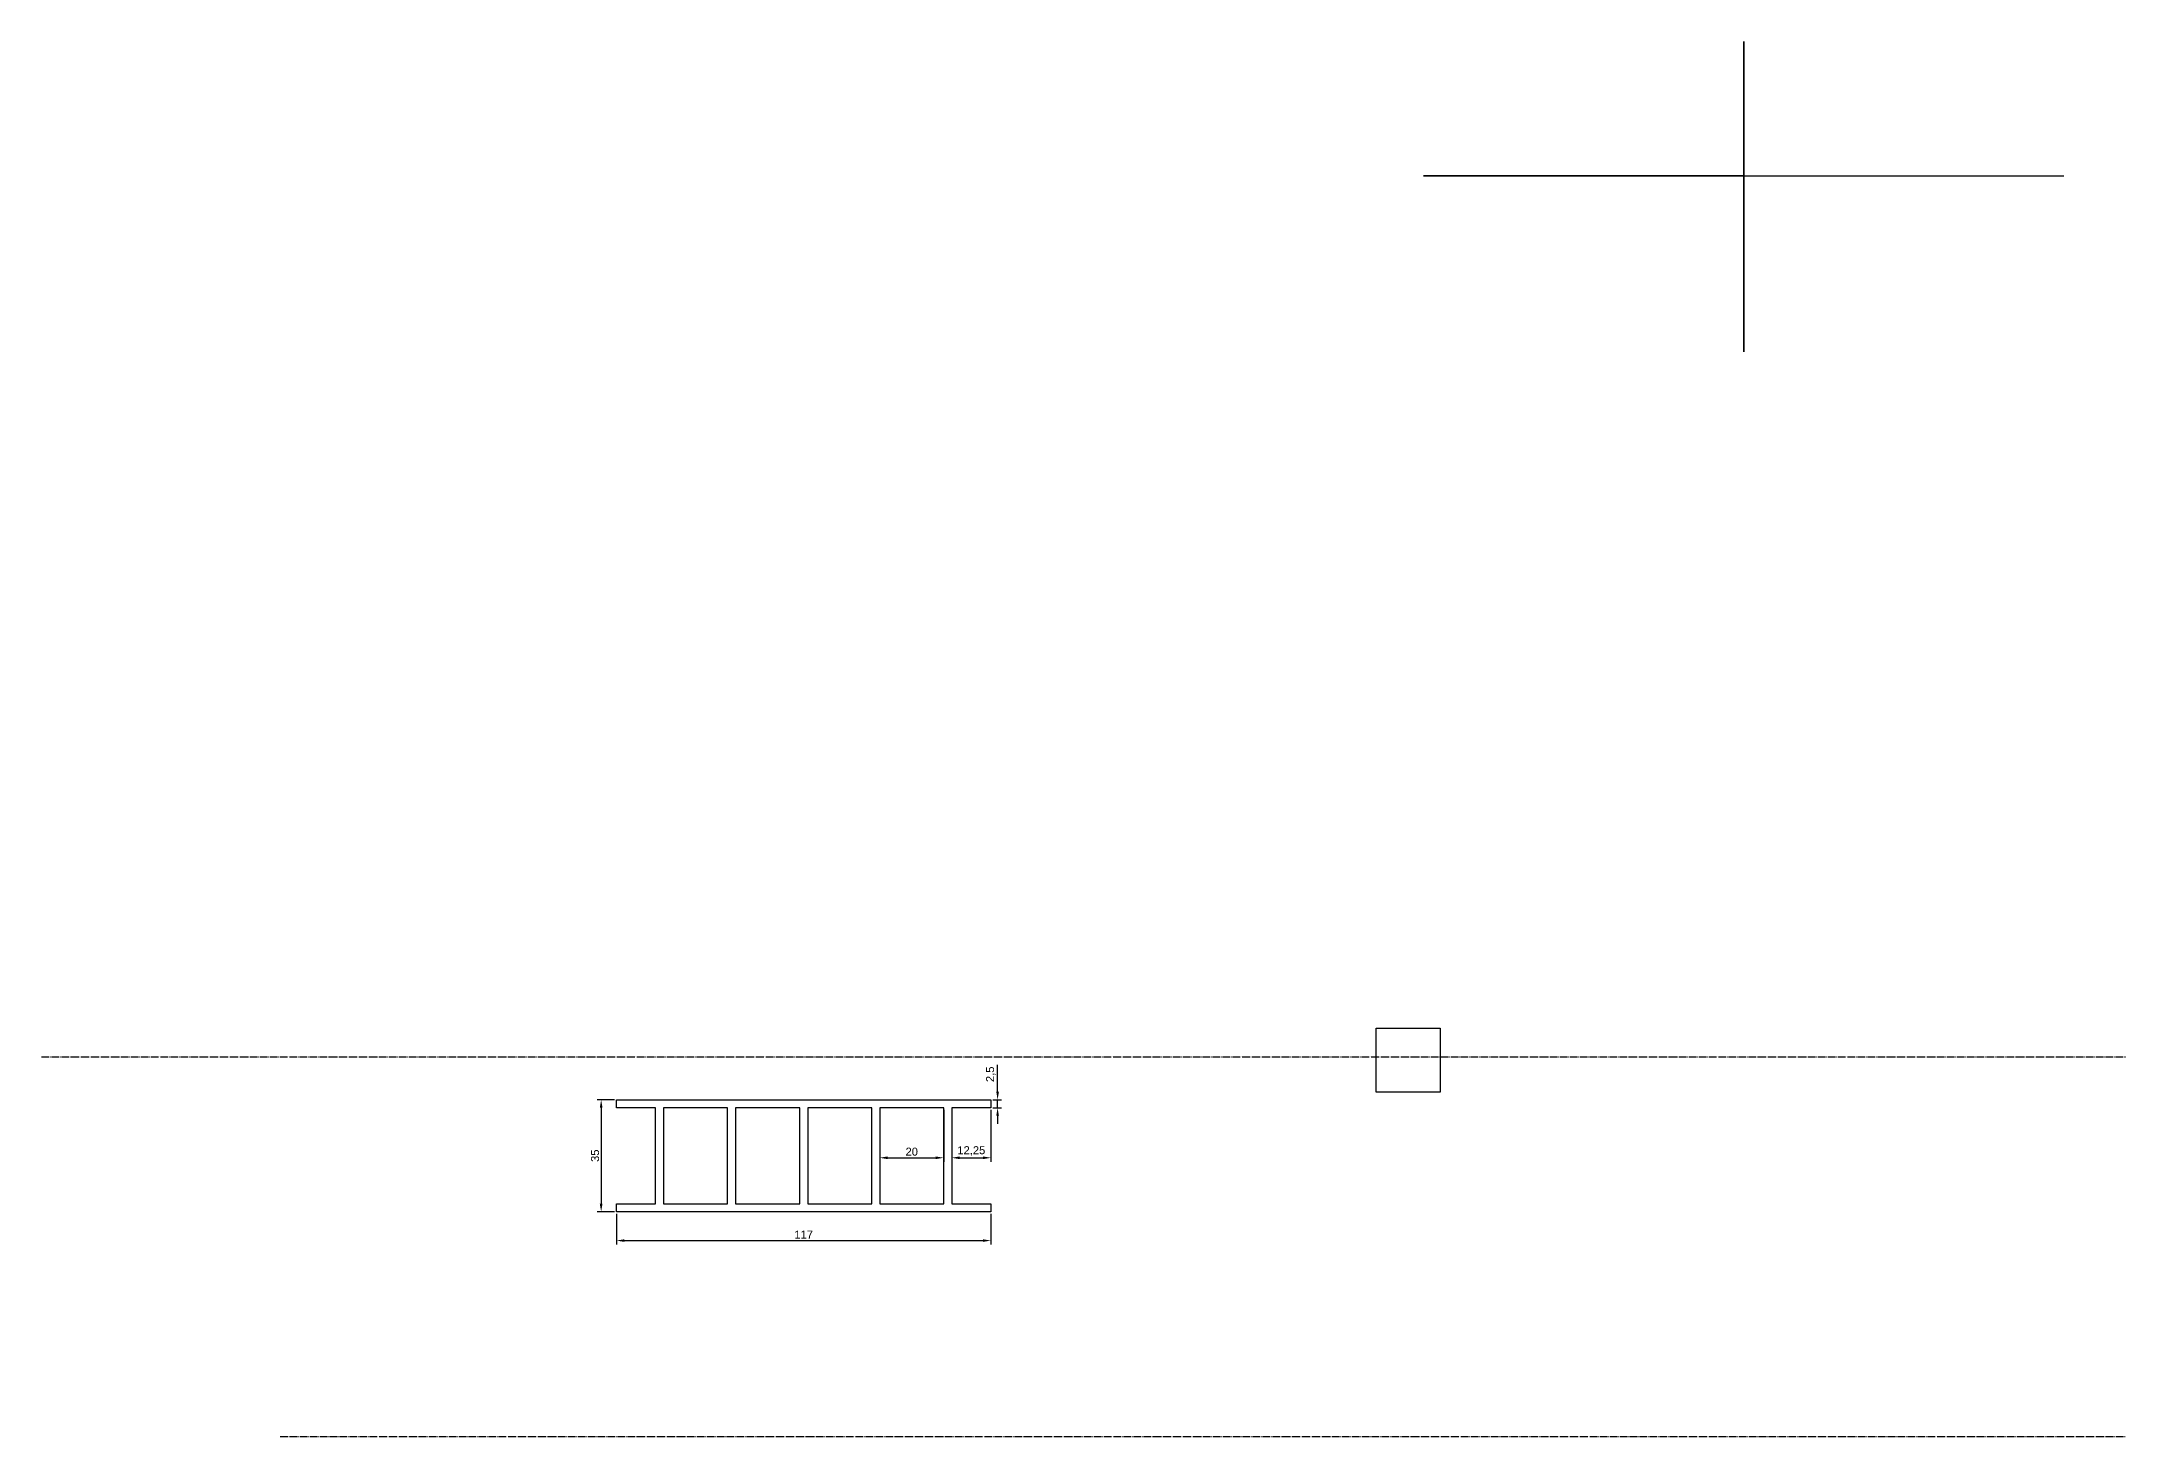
# Model space of a CAD drawing. Header units: millimetres. Extents: x -75 to 6323, y 0 to 1230.
# Drawn here: x -75 to 574, y 0 to 436 of the extents above; entities that cross this region are included whole.
import ezdxf

# ---------------------------------------------------------------- set-up
doc = ezdxf.new("R2010")
doc.units = ezdxf.units.MM
doc.header["$LTSCALE"] = 0.1
doc.header["$PDMODE"] = 34
doc.header["$PDSIZE"] = 1
doc.linetypes.add('ACAD_ISO04W100', pattern=[30, 24, -3, 0, -3])
doc.layers.add('0-Axis', color=43, linetype='ACAD_ISO04W100', lineweight=25)
doc.layers.add('0-Dimension', color=92, linetype='Continuous')
doc.styles.get("Standard").update_dxf_attribs({"font": 'arial.ttf'})
doc.dimstyles.new('ISO-25', dxfattribs={"dimtxt": 2.5, "dimasz": 2.5, "dimexe": 1.25, "dimexo": 0.625, "dimtad": 1, "dimtxsty": 'Standard', "dimcen": 2.5, "dimadec": 0, "dimazin": 0, "dimtfac": 1, "dimtmove": 0, "dimatfit": 3, "dimfxl": 1, "dimarcsym": 0})

# ---------------------------------------------------------------- blocks, each defined once
blk = doc.blocks.new('*D7')
at = {"layer": '0-Dimension', "color": 0, "lineweight": -2, "transparency": 16777216}
for p, q in [((105.08, 69.6), (105.08, 59.96)), ((222.08, 69.6), (222.08, 59.96)), ((107.58, 61.21), (219.58, 61.21))]:
    blk.add_line(p, q, dxfattribs=at)
at = {"layer": '0-Dimension', "color": 0, "transparency": 16777216}
for points in [[(107.58, 61.62), (107.58, 60.79), (105.08, 61.21)], [(219.58, 61.62), (219.58, 60.79), (222.08, 61.21)]]:
    blk.add_solid(points, dxfattribs=at)
at = {"layer": 'Defpoints', "color": 0, "transparency": 16777216}
for p in [(105.08, 70.22), (222.08, 70.22), (222.08, 61.21)]:
    blk.add_point(p, dxfattribs=at)
at = {"layer": '0-Dimension', "color": 0, "transparency": 16777216, "insert": (163.58, 63.09), "char_height": 2.5, "attachment_point": 5}
blk.add_mtext('117', dxfattribs=at)
blk = doc.blocks.new('*D8')
at = {"layer": '0-Dimension', "color": 0, "lineweight": -2, "transparency": 16777216}
for p, q in [((104.45, 105.22), (99.06, 105.22)), ((100.31, 102.72), (100.31, 72.72)), ((104.45, 70.22), (99.06, 70.22))]:
    blk.add_line(p, q, dxfattribs=at)
at = {"layer": '0-Dimension', "color": 0, "transparency": 16777216}
for points in [[(99.89, 102.72), (100.73, 102.72), (100.31, 105.22)], [(99.89, 72.72), (100.73, 72.72), (100.31, 70.22)]]:
    blk.add_solid(points, dxfattribs=at)
at = {"layer": 'Defpoints', "color": 0, "transparency": 16777216}
for p in [(105.08, 105.22), (100.31, 70.22), (105.08, 70.22)]:
    blk.add_point(p, dxfattribs=at)
at = {"layer": '0-Dimension', "color": 0, "transparency": 16777216, "insert": (98.41, 87.72), "char_height": 2.5, "attachment_point": 5, "rotation": 90}
blk.add_mtext('35', dxfattribs=at)
blk = doc.blocks.new('*D9')
at = {"layer": '0-Dimension', "color": 0, "lineweight": -2, "transparency": 16777216}
for p, q in [((224.15, 107.72), (224.15, 116.09)), ((222.7, 105.22), (225.4, 105.22)), ((224.15, 102.72), (224.15, 105.22)), ((222.7, 102.72), (225.4, 102.72)), ((224.15, 100.22), (224.15, 97.72))]:
    blk.add_line(p, q, dxfattribs=at)
at = {"layer": '0-Dimension', "color": 0, "transparency": 16777216}
for points in [[(223.74, 107.72), (224.57, 107.72), (224.15, 105.22)], [(223.74, 100.22), (224.57, 100.22), (224.15, 102.72)]]:
    blk.add_solid(points, dxfattribs=at)
at = {"layer": 'Defpoints', "color": 0, "transparency": 16777216}
for p in [(222.08, 105.22), (224.15, 105.22), (222.08, 102.72)]:
    blk.add_point(p, dxfattribs=at)
at = {"layer": '0-Dimension', "color": 0, "transparency": 16777216, "insert": (222.03, 113.16), "char_height": 2.5, "attachment_point": 5, "rotation": 90}
blk.add_mtext('2,5', dxfattribs=at)
blk = doc.blocks.new('*D10')
at = {"layer": '0-Dimension', "color": 0, "lineweight": -2, "transparency": 16777216}
for p, q in [((187.33, 102.1), (187.33, 85.83)), ((207.33, 102.1), (207.33, 85.83)), ((189.83, 87.08), (204.83, 87.08))]:
    blk.add_line(p, q, dxfattribs=at)
at = {"layer": '0-Dimension', "color": 0, "transparency": 16777216}
for points in [[(189.83, 87.5), (189.83, 86.66), (187.33, 87.08)], [(204.83, 87.5), (204.83, 86.66), (207.33, 87.08)]]:
    blk.add_solid(points, dxfattribs=at)
at = {"layer": 'Defpoints', "color": 0, "transparency": 16777216}
for p in [(187.33, 102.72), (207.33, 102.72), (207.33, 87.08)]:
    blk.add_point(p, dxfattribs=at)
at = {"layer": '0-Dimension', "color": 0, "transparency": 16777216, "insert": (197.33, 88.98), "char_height": 2.5, "attachment_point": 5}
blk.add_mtext('20', dxfattribs=at)
blk = doc.blocks.new('*D11')
at = {"layer": '0-Dimension', "color": 0, "lineweight": -2, "transparency": 16777216}
for p, q in [((209.83, 102.1), (209.83, 85.83)), ((222.08, 102.1), (222.08, 85.83)), ((212.33, 87.08), (219.58, 87.08))]:
    blk.add_line(p, q, dxfattribs=at)
at = {"layer": '0-Dimension', "color": 0, "transparency": 16777216}
for points in [[(212.33, 87.5), (212.33, 86.66), (209.83, 87.08)], [(219.58, 87.5), (219.58, 86.66), (222.08, 87.08)]]:
    blk.add_solid(points, dxfattribs=at)
at = {"layer": 'Defpoints', "color": 0, "transparency": 16777216}
for p in [(209.83, 102.72), (222.08, 102.72), (222.08, 87.08)]:
    blk.add_point(p, dxfattribs=at)
at = {"layer": '0-Dimension', "color": 0, "transparency": 16777216, "insert": (215.95, 89.21), "char_height": 2.5, "attachment_point": 5}
blk.add_mtext('12,25', dxfattribs=at)

msp = doc.modelspace()

# ---------------------------------------------------------------- linework, layer by layer
at = {"extrusion": (1, 0, 0), "elevation": 457.23}
msp.add_lwpolyline([(413.862, 83.059), (413.862, 88.059), (338.862, 88.059), (338.862, 109.559), (353.862, 109.559), (353.862, 98.059), (393.862, 98.059), (393.862, 140.559), (413.862, 140.559), (413.862, 106.559), (418.862, 106.559), (418.862, 103.059), (435.862, 103.059), (431.862, 83.059)], close=True, dxfattribs=at)
for points in [[(362.41, 107.529), (342.41, 107.529), (342.41, 127.529), (362.41, 127.529)], [(117.325, 102.724), (105.075, 102.724), (105.075, 105.224), (222.075, 105.224), (222.075, 102.724), (209.825, 102.724), (209.825, 72.724), (222.075, 72.724), (222.075, 70.224), (105.075, 70.224), (105.075, 72.724), (117.325, 72.724)], [(139.825, 72.724), (139.825, 102.724), (119.825, 102.724), (119.825, 72.724)], [(162.325, 72.724), (162.325, 102.724), (142.325, 102.724), (142.325, 72.724)], [(184.825, 72.724), (184.825, 102.724), (164.825, 102.724), (164.825, 72.724)], [(207.325, 72.724), (207.325, 102.724), (187.325, 102.724), (187.325, 72.724)]]:
    msp.add_lwpolyline(points, close=True)
at = {"extrusion": (0, -1, 0)}
msp.add_arc((457.23, 98.059, -393.862), 100, 90, 0, dxfattribs=at)
at = {"layer": '0-Axis'}
for p, q in [((-74.508, 118.625, 50), (6321.645, 118.625, 50)), ((0, 0), (6322.978, 0))]:
    msp.add_line(p, q, dxfattribs=at)

# ---------------------------------------------------------------- dimensions: what is measured, and where the dimension line sits
at = {"layer": '0-Dimension'}
for base, p1, p2, picture, middle in [((224.153, 105.224), (222.075, 102.724), (222.075, 105.224), '*D9', (222.026, 113.156)), ((100.309, 70.224), (105.075, 105.224), (105.075, 70.224), '*D8', (98.407, 87.724))]:
    dim = msp.add_linear_dim(base=base, p1=p1, p2=p2, angle=90, dimstyle='ISO-25', dxfattribs=at)
    dim.commit()
    dim.dimension.update_dxf_attribs({"geometry": picture, "text_midpoint": middle})
for base, p1, p2, picture, middle in [((207.325, 87.081), (187.325, 102.724), (207.325, 102.724), '*D10', (197.325, 88.983)), ((222.075, 87.081), (209.825, 102.724), (222.075, 102.724), '*D11', (215.95, 89.209)), ((222.075, 61.206), (105.075, 70.224), (222.075, 70.224), '*D7', (163.575, 63.086))]:
    dim = msp.add_linear_dim(base=base, p1=p1, p2=p2, dimstyle='ISO-25', dxfattribs=at)
    dim.commit()
    dim.dimension.update_dxf_attribs({"geometry": picture, "text_midpoint": middle})

doc.saveas('drawing.dxf')
